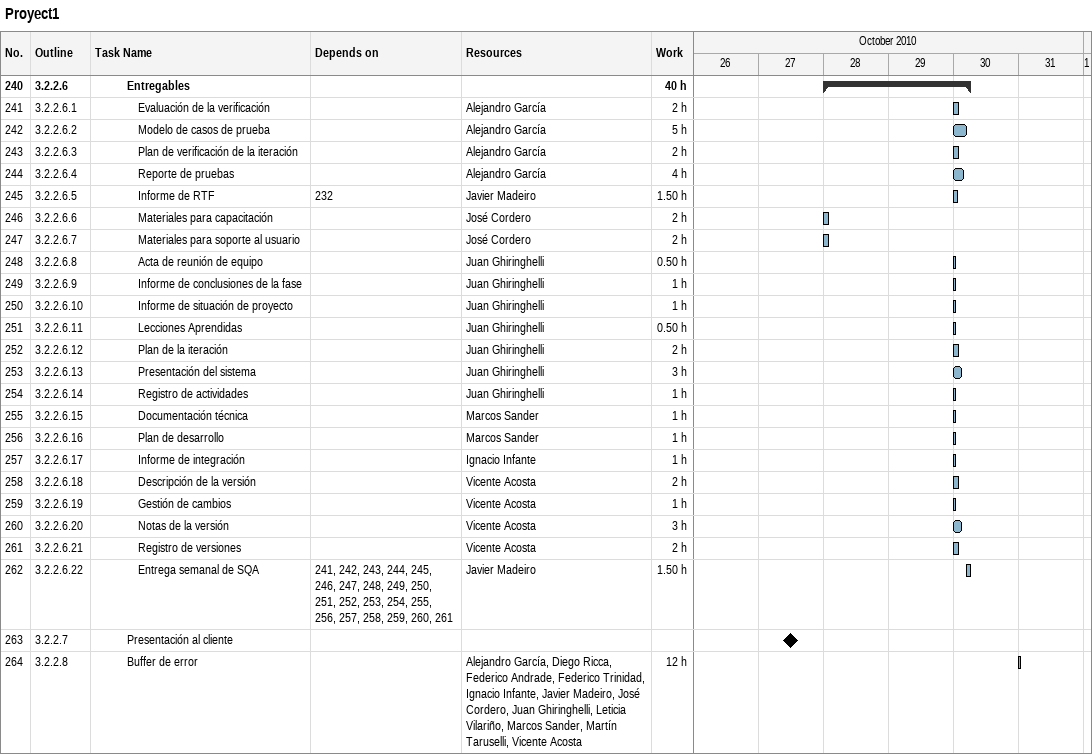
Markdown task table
Proyect1

| ID | WBS | Task | Start | Finish | Predecessors | Resources | Work (h) |
|---|---|---|---|---|---|---|---|
| 240 | 3.2.2.6 | **Entregables** | 2010-10-28 | 2010-10-30 |  |  | 40 |
| 241 | 3.2.2.6.1 | Evaluación de la verificación | 2010-10-30 | 2010-10-30 |  | Alejandro García | 2 |
| 242 | 3.2.2.6.2 | Modelo de casos de prueba | 2010-10-30 | 2010-10-30 |  | Alejandro García | 5 |
| 243 | 3.2.2.6.3 | Plan de verificación de la iteración | 2010-10-30 | 2010-10-30 |  | Alejandro García | 2 |
| 244 | 3.2.2.6.4 | Reporte de pruebas | 2010-10-30 | 2010-10-30 |  | Alejandro García | 4 |
| 245 | 3.2.2.6.5 | Informe de RTF | 2010-10-30 | 2010-10-30 | 232 | Javier Madeiro | 1.50 |
| 246 | 3.2.2.6.6 | Materiales para capacitación | 2010-10-28 | 2010-10-28 |  | José Cordero | 2 |
| 247 | 3.2.2.6.7 | Materiales para soporte al usuario | 2010-10-28 | 2010-10-28 |  | José Cordero | 2 |
| 248 | 3.2.2.6.8 | Acta de reunión de equipo | 2010-10-30 | 2010-10-30 |  | Juan Ghiringhelli | 0.50 |
| 249 | 3.2.2.6.9 | Informe de conclusiones de la fase | 2010-10-30 | 2010-10-30 |  | Juan Ghiringhelli | 1 |
| 250 | 3.2.2.6.10 | Informe de situación de proyecto | 2010-10-30 | 2010-10-30 |  | Juan Ghiringhelli | 1 |
| 251 | 3.2.2.6.11 | Lecciones Aprendidas | 2010-10-30 | 2010-10-30 |  | Juan Ghiringhelli | 0.50 |
| 252 | 3.2.2.6.12 | Plan de la iteración | 2010-10-30 | 2010-10-30 |  | Juan Ghiringhelli | 2 |
| 253 | 3.2.2.6.13 | Presentación del sistema | 2010-10-30 | 2010-10-30 |  | Juan Ghiringhelli | 3 |
| 254 | 3.2.2.6.14 | Registro de actividades | 2010-10-30 | 2010-10-30 |  | Juan Ghiringhelli | 1 |
| 255 | 3.2.2.6.15 | Documentación técnica | 2010-10-30 | 2010-10-30 |  | Marcos Sander | 1 |
| 256 | 3.2.2.6.16 | Plan de desarrollo | 2010-10-30 | 2010-10-30 |  | Marcos Sander | 1 |
| 257 | 3.2.2.6.17 | Informe de integración | 2010-10-30 | 2010-10-30 |  | Ignacio Infante | 1 |
| 258 | 3.2.2.6.18 | Descripción de la versión | 2010-10-30 | 2010-10-30 |  | Vicente Acosta | 2 |
| 259 | 3.2.2.6.19 | Gestión de cambios | 2010-10-30 | 2010-10-30 |  | Vicente Acosta | 1 |
| 260 | 3.2.2.6.20 | Notas de la versión | 2010-10-30 | 2010-10-30 |  | Vicente Acosta | 3 |
| 261 | 3.2.2.6.21 | Registro de versiones | 2010-10-30 | 2010-10-30 |  | Vicente Acosta | 2 |
| 262 | 3.2.2.6.22 | Entrega semanal de SQA | 2010-10-30 | 2010-10-30 | 241, 242, 243, 244, 245, 246, 247, 248, 249, 250, 251, 252, 253, 254, 255, 256, 257, 258, 259, 260, 261 | Javier Madeiro | 1.50 |
| 263 | 3.2.2.7 | Presentación al cliente (milestone) | 2010-10-27 | 2010-10-27 |  |  |  |
| 264 | 3.2.2.8 | Buffer de error | 2010-10-31 | 2010-10-31 |  | Alejandro García, Diego Ricca, Federico Andrade, Federico Trinidad, Ignacio Infante, Javier Madeiro, José Cordero, Juan Ghiringhelli, Leticia Vilariño, Marcos Sander, Martín Taruselli, Vicente Acosta | 12 |
